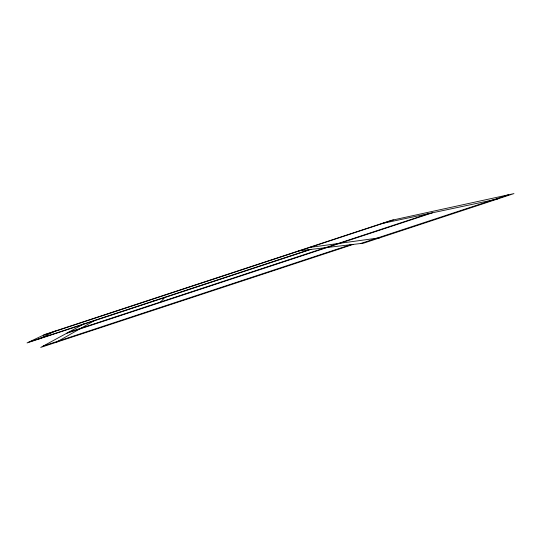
<?xml version="1.0" encoding="UTF-8"?>
<svg xmlns="http://www.w3.org/2000/svg" width="541" height="541" viewBox="0 0 541 541"><rect width="100%" height="100%" fill="white"/><g stroke="black" fill="none" stroke-linecap="round" stroke-linejoin="round"><path stroke-width="0.81" d="M160.244 302.487L164.971 297.205M147.341 306.733L147.997 306.138M153.286 301.351L153.793 300.891M56.291 342.277L95.04 320.238M83.828 323.931L40.731 347.403L353.259 244.397M38.431 339.18L55.256 331.031M43.442 335.163L393.388 219.916M29.079 341.966L309.553 249.584M310.94 249.421L27.05 342.926L45.099 334.379L391.251 220.383L513.95 193.597L363.545 243.18L298.646 250.882M68.281 332.404L429.223 213.485M66.509 333.364L432.448 212.802M43.273 346.024L350.69 244.701M360.631 243.524L508.445 194.794M381.256 223.676L497.74 198.939M308.674 247.575L379.856 237.797"/></g></svg>
